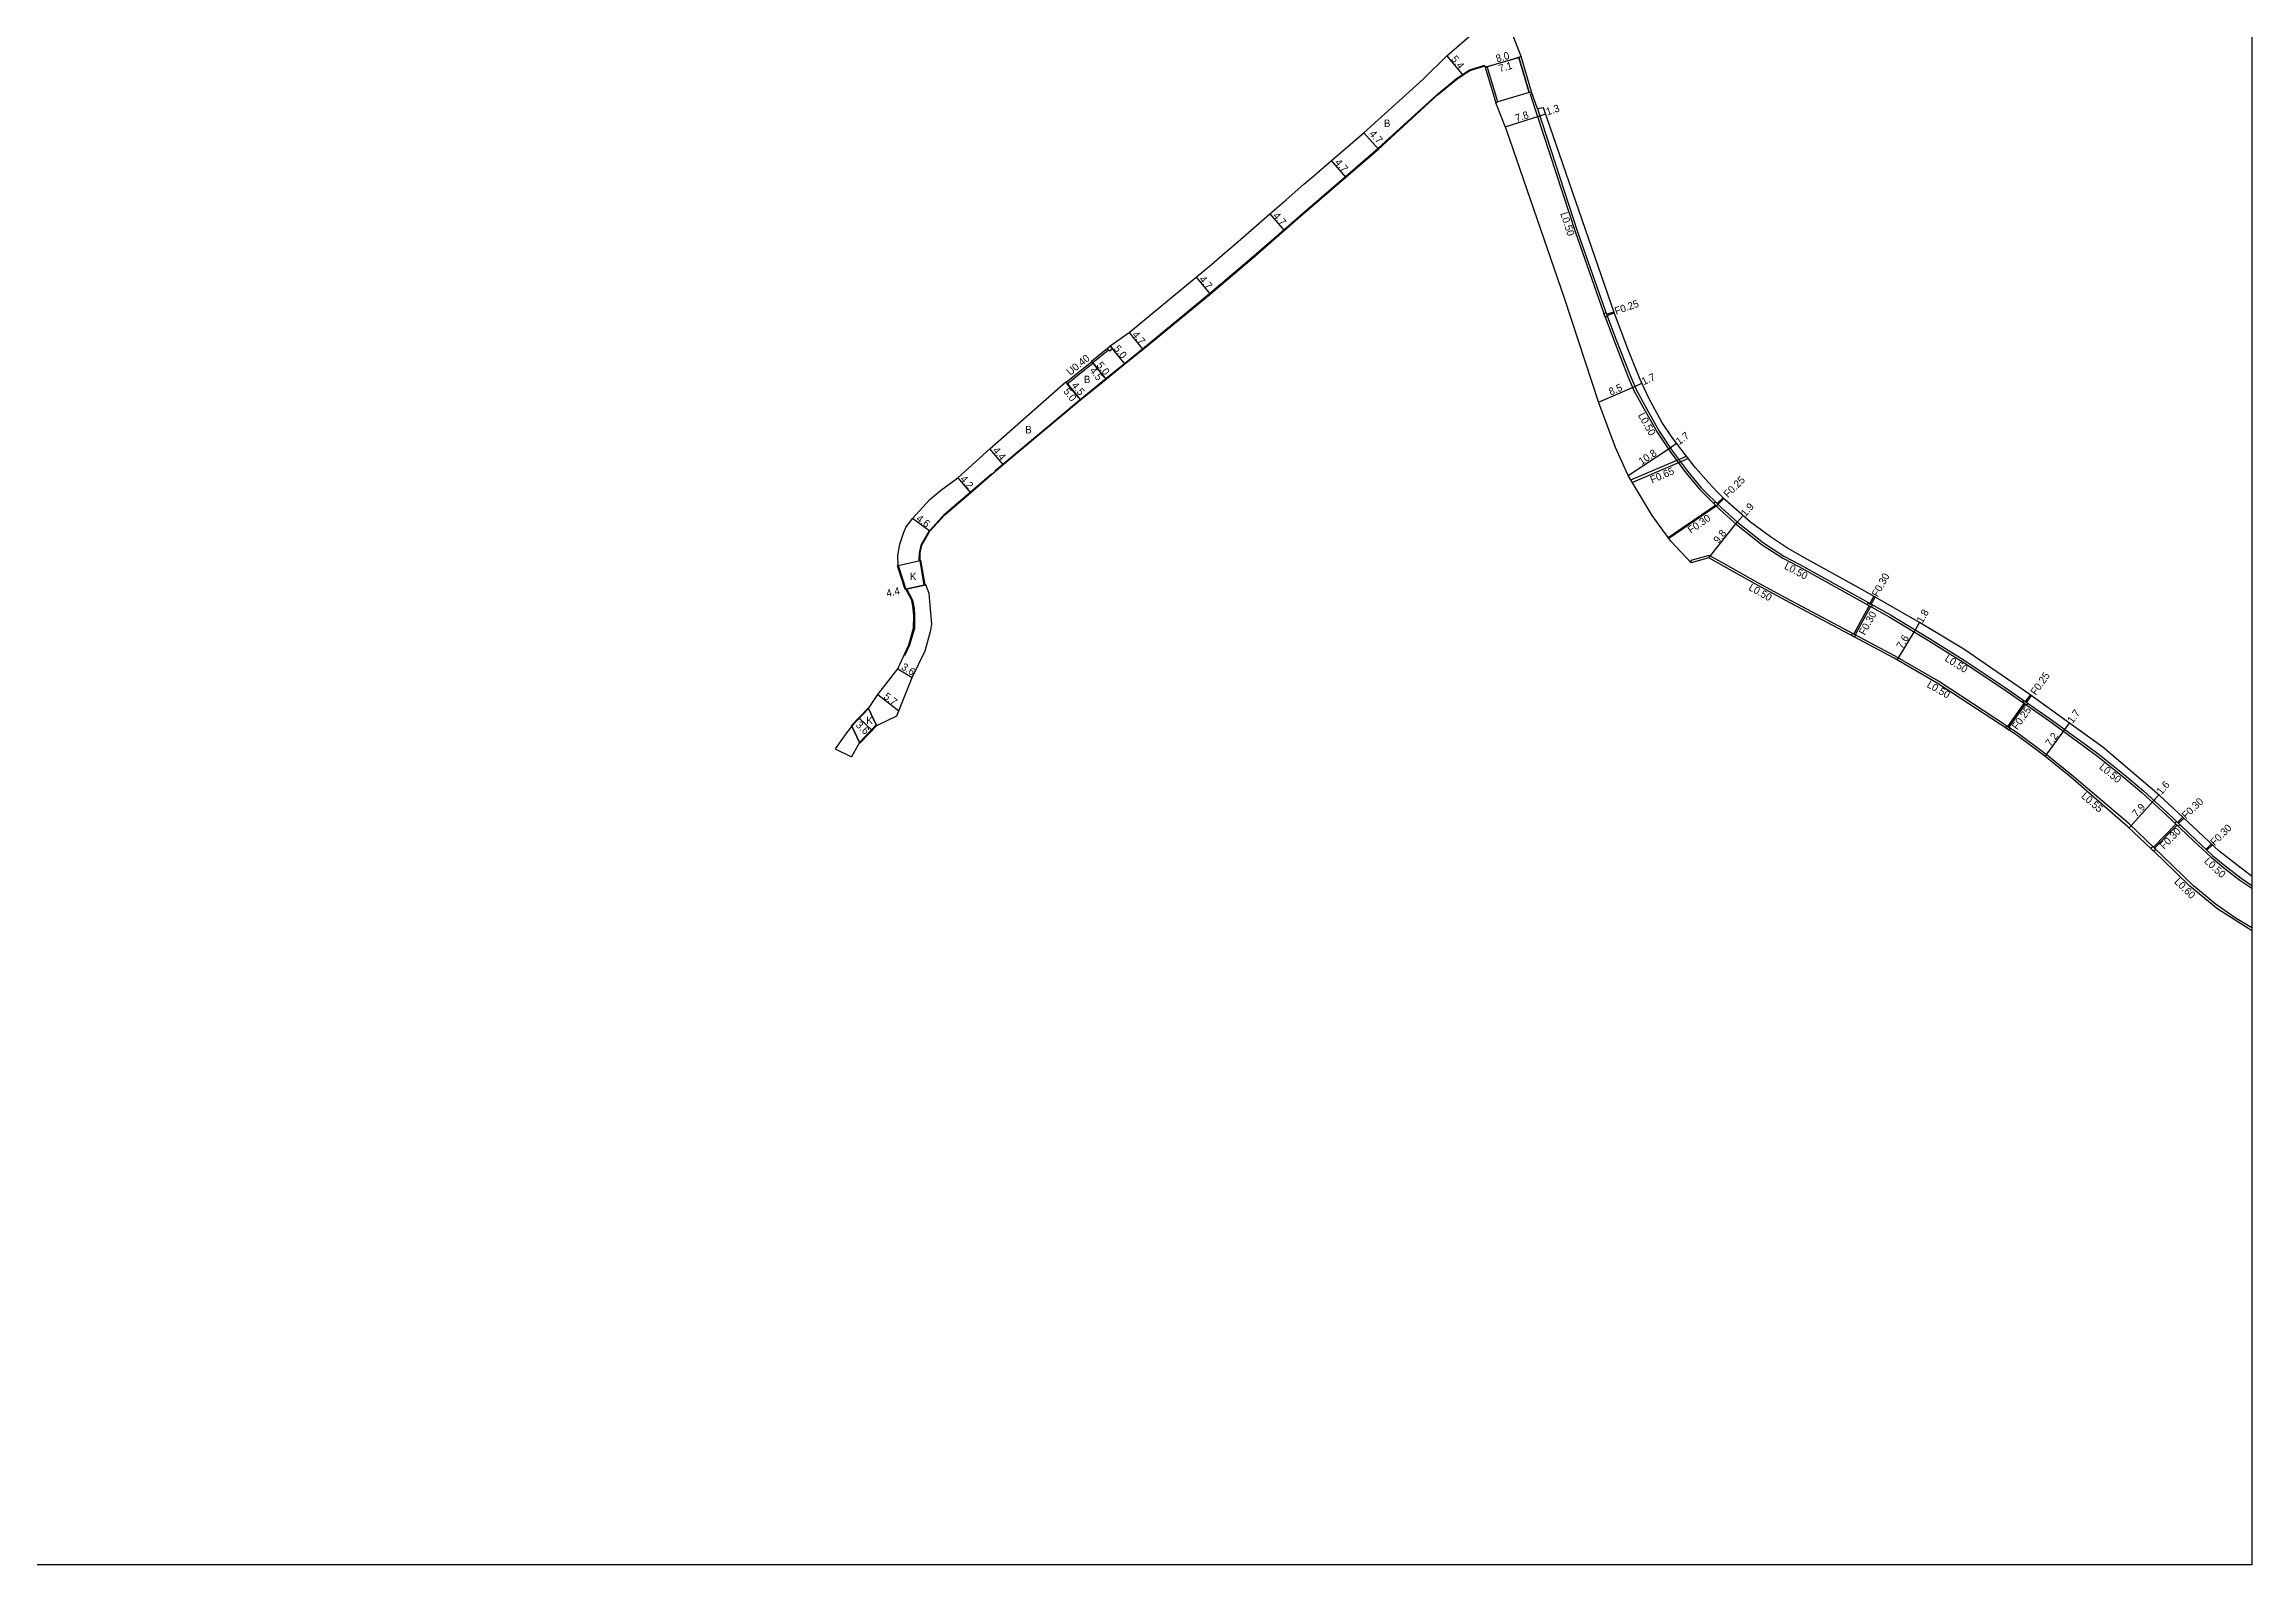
# Model space of a CAD drawing. Header units: metres. Extents: x -19200 to -16000, y -103800 to -102000.
# Drawn here: x -16474.4 to -16000, y -103800 to -103473.2 of the extents above; entities that cross this region are included whole.
import ezdxf

# ---------------------------------------------------------------- set-up
doc = ezdxf.new("R2010")
doc.units = ezdxf.units.M
doc.header["$LTSCALE"] = 2.5
for name, color, linetype in [('側溝・桝', 7, 'Continuous'), ('図郭', 7, 'Continuous'), ('幅員', 7, 'Continuous'), ('歩道・分離帯・安全施設', 7, 'Continuous'), ('舗装', 7, 'Continuous'), ('道路', 7, 'Continuous')]:
    doc.layers.add(name, color=color, linetype=linetype)
doc.styles.get("Standard").update_dxf_attribs({"font": ''})
doc.styles.get('Standard').set_extended_font_data('@MS PGothic')

msp = doc.modelspace()

# ---------------------------------------------------------------- linework, layer by layer
at = {"layer": '側溝・桝', "ltscale": 0.5, "flags": 128}
for points in [[(-16155.09, -103483.9), (-16154.7, -103483.8)], [(-16155.09, -103483.9), (-16145.38, -103513.63), (-16139.42, -103530.61), (-16137.22, -103536.54), (-16134.16, -103544.38), (-16132.78, -103547.6), (-16130.88, -103551.08), (-16127.8, -103556.58), (-16125.1, -103560.65), (-16121.66, -103565.27), (-16118.71, -103568.84), (-16114.32, -103573.2), (-16110.75, -103576.39), (-16105.22, -103580.77), (-16100.81, -103583.62), (-16097.38, -103585.46), (-16077.92, -103596.28), (-16069.51, -103601.3), (-16062.06, -103605.98), (-16053.54, -103611.67), (-16043.63, -103618.56), (-16033.17, -103626.16), (-16031.63, -103627.44), (-16027.69, -103630.57)], [(-16138.66, -103531.23), (-16137.1, -103530.68)], [(-16138.57, -103531.47), (-16137.02, -103530.91)], [(-16133.44, -103566.82), (-16121.53, -103561.7)], [(-16121.1, -103562.25), (-16133.1, -103567.39)], [(-16114.92, -103571.89), (-16113.63, -103570.65)], [(-16113.46, -103570.82), (-16114.73, -103572.08)], [(-16125.44, -103579.2), (-16115.28, -103572.24)], [(-16115.09, -103572.43), (-16125.27, -103579.43)], [(-16085.52, -103599.98), (-16082.21, -103593.9)], [(-16081.96, -103594.03), (-16085.24, -103600.13)], [(-16082.07, -103593.4), (-16081.21, -103591.86)], [(-16081.82, -103593.54), (-16080.97, -103592)], [(-16048.62, -103614.48), (-16047.59, -103613.05)], [(-16047.4, -103613.19), (-16048.42, -103614.62)], [(-16052.45, -103619.84), (-16048.91, -103614.89)], [(-16048.71, -103615.03), (-16052.22, -103619.99)], [(-16027.69, -103630.57), (-16023.64, -103634.01), (-16018.38, -103638.82), (-16012.44, -103644.46), (-16008.76, -103647.91), (-16005.76, -103650.39), (-16002.61, -103652.81), (-16000, -103654.56)], [(-16021.17, -103645.72), (-16016.31, -103640.78)], [(-16016.08, -103641), (-16020.94, -103645.94)], [(-16015.96, -103640.43), (-16014.8, -103639.33)], [(-16014.57, -103639.55), (-16015.76, -103640.62)], [(-16008.69, -103645.05), (-16009.84, -103646.21)], [(-16008.47, -103645.25), (-16009.65, -103646.39)]]:
    msp.add_lwpolyline(points, dxfattribs=at)
for points in [[(-16138.78, -103530.91), (-16138.48, -103531.7), (-16138.95, -103531.87), (-16139.25, -103531.07)], [(-16115.29, -103571.53), (-16114.7, -103572.11), (-16115.09, -103572.43), (-16115.67, -103571.85)], [(-16082.39, -103593.22), (-16081.51, -103593.71), (-16081.75, -103594.15), (-16082.65, -103593.65)], [(-16085.38, -103600.62), (-16086.03, -103600.27), (-16085.8, -103599.83), (-16085.16, -103600.18)], [(-16049, -103614.22), (-16048.15, -103614.81), (-16048.44, -103615.22), (-16049.3, -103614.62)], [(-16052.63, -103619.72), (-16051.94, -103620.18), (-16052.24, -103620.58), (-16052.95, -103620.12)], [(-16015.49, -103640.87), (-16015.84, -103641.23), (-16016.55, -103640.56), (-16016.18, -103640.21)], [(-16021.71, -103646.01), (-16021.31, -103645.58), (-16020.66, -103646.21), (-16021.08, -103646.62)]]:
    msp.add_lwpolyline(points, close=True, dxfattribs=at)
at = {"layer": '側溝・桝'}
msp.add_lwpolyline([(-16244.84, -103538.65), (-16245.46, -103539.15), (-16245.71, -103538.84), (-16245.96, -103538.53), (-16245.34, -103538.03)], close=True, dxfattribs=at)
for points in [[(-16254.82, -103545.83), (-16249.28, -103541.35)], [(-16249.1, -103541.58), (-16245.71, -103538.84)]]:
    msp.add_lwpolyline(points, dxfattribs=at)
at = {"layer": '側溝・桝', "ltscale": 0.5}
for points in [[(-16000.38, -103662.88), (-16003.59, -103660.94), (-16007.85, -103657.92), (-16012.57, -103654.06), (-16019.1, -103647.69), (-16026.38, -103640.75), (-16038.59, -103630.33), (-16044.17, -103625.8), (-16050.46, -103621.15), (-16067.34, -103610.07), (-16076.65, -103604.71), (-16086.48, -103599.47), (-16100.08, -103592.21), (-16105.99, -103589), (-16113.15, -103585.01), (-16116.62, -103583.05), (-16120.58, -103584.13), (-16120.47, -103584.61)], [(-16000, -103663.09), (-16000.38, -103662.88)]]:
    msp.add_lwpolyline(points, dxfattribs=at)
at = {"layer": '図郭'}
msp.add_lwpolyline([(-16800, -103200), (-16000, -103200), (-16000, -103800), (-16800, -103800)], close=True, dxfattribs=at)
at = {"layer": '幅員'}
for points in [[(-16172.98, -103475.64), (-16169.56, -103479.82)], [(-16190.85, -103492.23), (-16187.7, -103495.71)], [(-16194.68, -103501.72), (-16197.76, -103498.17)], [(-16211.04, -103509.64), (-16207.95, -103513.19)], [(-16226.9, -103523.27), (-16223.89, -103526.87)], [(-16242.18, -103541.9), (-16245.34, -103538.03)], [(-16241.3, -103535.14), (-16238.31, -103538.77)], [(-16246.2, -103545.16), (-16249.35, -103541.27)], [(-16246.2, -103545.16), (-16249.03, -103541.66)], [(-16254.88, -103545.75), (-16251.74, -103549.64)], [(-16251.74, -103549.64), (-16254.57, -103546.14)], [(-16268.34, -103563.52), (-16271.18, -103560.15)], [(-16278.12, -103566.4), (-16275.38, -103569.58)], [(-16284.08, -103577.83), (-16287.8, -103575.13)], [(-16289.25, -103590.29), (-16284.95, -103589.35)], [(-16290.96, -103607.4), (-16287.89, -103609.27)], [(-16295.26, -103612.96), (-16290.74, -103616.45)], [(-16299.26, -103618.08), (-16296.65, -103620.55)]]:
    msp.add_lwpolyline(points, dxfattribs=at)
at = {"layer": '幅員', "flags": 128}
for points in [[(-16164.72, -103478.1), (-16157.03, -103475.84)], [(-16164.32, -103477.97), (-16157.51, -103476.01)], [(-16160.44, -103490.96), (-16153.04, -103488.54)], [(-16153.04, -103488.54), (-16151.78, -103488.11)], [(-16140.41, -103550.09), (-16132.61, -103546.74)], [(-16132.61, -103546.74), (-16131.11, -103546.05)], [(-16134, -103565.89), (-16124.98, -103559.92)], [(-16124.98, -103559.92), (-16123.63, -103558.91)], [(-16116.69, -103583.59), (-16110.58, -103575.88)], [(-16110.58, -103575.88), (-16109.35, -103574.49)], [(-16076.2, -103605.55), (-16072.31, -103599.04)], [(-16072.31, -103599.04), (-16071.42, -103597.49)], [(-16040.19, -103620.45), (-16039.21, -103619.1)], [(-16044.4, -103626.25), (-16040.19, -103620.45)], [(-16026.38, -103641.57), (-16021.03, -103635.72)], [(-16021.03, -103635.72), (-16020.02, -103634.53)]]:
    msp.add_lwpolyline(points, dxfattribs=at)
at = {"layer": '歩道・分離帯・安全施設'}
for points in [[(-16270.12, -103564.85), (-16268.44, -103563.41), (-16251.83, -103549.52), (-16246.3, -103545.04), (-16242.27, -103541.78), (-16238.4, -103538.65), (-16223.99, -103526.76), (-16214.95, -103519.09), (-16208.05, -103513.07), (-16204.56, -103510.03), (-16194.78, -103501.61), (-16187.8, -103495.6), (-16175.18, -103484.03), (-16170.95, -103480.56), (-16169.64, -103479.69), (-16168.14, -103478.7), (-16164.85, -103477.68)], [(-16286.37, -103584.1), (-16286.34, -103582.57), (-16285.94, -103580.81), (-16284.2, -103577.74), (-16280.98, -103574.21), (-16275.47, -103569.46), (-16270.86, -103565.49)], [(-16289.12, -103590.22), (-16287.82, -103592.65), (-16287.51, -103594.47), (-16287.39, -103596.03), (-16287.44, -103598.73), (-16288.51, -103602.33), (-16289.54, -103604.61)]]:
    msp.add_lwpolyline(points, dxfattribs=at)
at = {"layer": '歩道・分離帯・安全施設', "ltscale": 0.5, "flags": 128}
for points in [[(-16153.54, -103487.03), (-16144.91, -103513.47), (-16138.95, -103530.44), (-16136.76, -103536.36), (-16133.7, -103544.19), (-16132.33, -103547.38), (-16130.44, -103550.84), (-16127.37, -103556.32), (-16124.69, -103560.36), (-16121.27, -103564.96), (-16118.34, -103568.51), (-16113.97, -103572.83), (-16110.43, -103576), (-16104.93, -103580.36), (-16100.56, -103583.19), (-16097.14, -103585.02), (-16077.67, -103595.85), (-16069.25, -103600.87), (-16061.79, -103605.56), (-16053.26, -103611.26), (-16043.34, -103618.15), (-16032.86, -103625.77), (-16031.31, -103627.05), (-16027.38, -103630.18)], [(-16027.38, -103630.18), (-16023.31, -103633.63), (-16018.04, -103638.45), (-16012.1, -103644.09), (-16008.43, -103647.53), (-16005.45, -103650), (-16002.32, -103652.41), (-16000, -103653.96)]]:
    msp.add_lwpolyline(points, dxfattribs=at)
at = {"layer": '舗装'}
for points in [[(-16290.95, -103585.22), (-16286.22, -103584.11)], [(-16285.3, -103589.43), (-16289.25, -103590.29)], [(-16295.63, -103619.48), (-16297.27, -103615.97)], [(-16300.87, -103619.78), (-16299.24, -103623.29)]]:
    msp.add_lwpolyline(points, dxfattribs=at)
at = {"layer": '道路'}
for points in [[(-16157.03, -103475.84), (-16162.35, -103462.03), (-16164.35, -103455.68), (-16167.23, -103446.42)], [(-16203.71, -103503.29), (-16201.57, -103501.5), (-16197.76, -103498.17), (-16190.85, -103492.23), (-16178.08, -103480.66), (-16172.98, -103475.64), (-16170.34, -103473.4), (-16167.12, -103470.56)], [(-16155.33, -103483.57), (-16157.5, -103476.04)], [(-16270.76, -103565.6), (-16270.02, -103564.96), (-16268.34, -103563.52), (-16251.74, -103549.64), (-16246.2, -103545.16), (-16242.18, -103541.9), (-16238.31, -103538.77), (-16223.89, -103526.87), (-16214.85, -103519.21), (-16207.95, -103513.19), (-16204.46, -103510.14), (-16194.68, -103501.72), (-16187.7, -103495.71), (-16175.08, -103484.14), (-16170.86, -103480.68), (-16169.56, -103479.82), (-16168.07, -103478.83), (-16164.8, -103477.82)], [(-16164.72, -103478.1), (-16164.8, -103477.82)], [(-16162.04, -103485.57), (-16164.32, -103477.97), (-16164.72, -103478.1)], [(-16000.62, -103663.32), (-16000.66, -103663.3), (-16007.28, -103659.05), (-16013.32, -103654.15), (-16019.17, -103648.43), (-16026.62, -103641.35), (-16038.91, -103630.71), (-16044.48, -103626.19), (-16050.75, -103621.56), (-16067.6, -103610.49), (-16076.9, -103605.15), (-16086.71, -103599.91), (-16100.32, -103592.65), (-16106.23, -103589.44), (-16113.4, -103585.44), (-16116.69, -103583.59), (-16120.47, -103584.61), (-16124.86, -103579.98), (-16128.91, -103574.47), (-16134, -103565.89), (-16136.76, -103559.85), (-16140.36, -103550.25), (-16147.75, -103527.77), (-16160.19, -103491.61), (-16162.46, -103485.79)], [(-16000.14, -103651.88), (-16001.65, -103650.77), (-16007.02, -103646.62), (-16012.69, -103641.28), (-16019.95, -103634.59), (-16032.01, -103624.29), (-16038.87, -103619.35), (-16047.91, -103612.82), (-16061.92, -103603.18), (-16071.41, -103597.5), (-16083.14, -103590.75), (-16096.14, -103583.59), (-16099.77, -103581.5), (-16103.43, -103579.03), (-16107.77, -103575.9), (-16113.19, -103571.07), (-16114.94, -103569.36), (-16116.78, -103567.39), (-16119.56, -103564.24), (-16121.77, -103561.39), (-16124.56, -103557.67), (-16126.79, -103554.38), (-16129.62, -103549.28), (-16131.48, -103545.23), (-16133.88, -103539.2), (-16136.98, -103531.02), (-16152.21, -103486.84), (-16153.54, -103487.03), (-16154.83, -103483.42)], [(-16223.61, -103520.52), (-16221.3, -103518.51), (-16217.92, -103515.64), (-16211.04, -103509.64), (-16207.54, -103506.59), (-16203.71, -103503.29)], [(-16281.81, -103569.1), (-16278.12, -103566.4), (-16271.18, -103560.15), (-16254.88, -103545.75), (-16254.82, -103545.83), (-16254.57, -103546.14), (-16249.03, -103541.66), (-16249.1, -103541.58), (-16249.28, -103541.35), (-16249.35, -103541.27), (-16245.96, -103538.53), (-16245.34, -103538.03), (-16241.3, -103535.14), (-16226.9, -103523.27), (-16223.61, -103520.52)], [(-16286.22, -103584.11), (-16286.19, -103582.59), (-16285.8, -103580.87), (-16284.08, -103577.83), (-16280.87, -103574.31), (-16275.38, -103569.58), (-16270.76, -103565.6)], [(-16290.95, -103585.22), (-16291.02, -103583.03), (-16290.59, -103580.64), (-16289.8, -103578.29), (-16289.26, -103577.07), (-16287.8, -103575.13), (-16284.09, -103571.01), (-16281.81, -103569.1)], [(-16290.95, -103585.22), (-16289.25, -103590.29)], [(-16285.3, -103589.43), (-16286.22, -103584.11)], [(-16297.27, -103615.97), (-16295.26, -103612.96), (-16290.96, -103607.4), (-16288.65, -103602.28), (-16287.59, -103598.71), (-16287.54, -103596.03), (-16287.66, -103594.49), (-16287.97, -103592.7), (-16289.25, -103590.29)], [(-16284.95, -103589.35), (-16285.15, -103589.4), (-16285.3, -103589.43)], [(-16284.28, -103591.21), (-16284.28, -103591.21), (-16284.95, -103589.35)], [(-16295.52, -103619.58), (-16291.17, -103617.49), (-16290.74, -103616.45), (-16287.89, -103609.27), (-16285.14, -103603.52), (-16283.9, -103599.11), (-16283.71, -103597.81), (-16284.28, -103591.21)], [(-16297.27, -103615.97), (-16300.87, -103619.78)], [(-16300.87, -103619.78), (-16302.04, -103621.2), (-16304.48, -103624.61)], [(-16299.24, -103623.29), (-16300.97, -103626.33)], [(-16295.52, -103619.58), (-16295.63, -103619.48), (-16299.24, -103623.29)], [(-16304.48, -103624.61), (-16300.97, -103626.33)], [(-16000, -103651.97), (-16000.14, -103651.88)], [(-16000, -103663.65), (-16000.62, -103663.32)]]:
    msp.add_lwpolyline(points, dxfattribs=at)
at = {"layer": '道路', "ltscale": 0.5, "flags": 128}
for points in [[(-16162.04, -103485.57), (-16164.32, -103477.97), (-16157.5, -103476.04), (-16155.33, -103483.57)], [(-16154.83, -103483.42), (-16157.03, -103475.84), (-16157.5, -103476.04), (-16155.33, -103483.57)], [(-16162.04, -103485.57), (-16164.32, -103477.97), (-16164.78, -103478.12), (-16162.46, -103485.79)]]:
    msp.add_lwpolyline(points, close=True, dxfattribs=at)
for points in [[(-16157.03, -103475.84), (-16157.5, -103476.04)], [(-16162.04, -103485.57), (-16162.46, -103485.79)], [(-16155.33, -103483.57), (-16154.83, -103483.42)]]:
    msp.add_lwpolyline(points, dxfattribs=at)
at = {"layer": '道路'}
for points in [[(-16289.25, -103590.29), (-16289.39, -103590.34), (-16291.09, -103585.26), (-16290.95, -103585.22)], [(-16290.95, -103585.22), (-16286.22, -103584.11), (-16285.3, -103589.43), (-16289.25, -103590.29)], [(-16285.3, -103589.43), (-16286.22, -103584.11), (-16286.08, -103584.08), (-16285.15, -103589.4)], [(-16300.87, -103619.78), (-16300.98, -103619.68), (-16297.37, -103615.86), (-16297.27, -103615.97)], [(-16300.87, -103619.78), (-16297.27, -103615.97), (-16295.63, -103619.48), (-16299.24, -103623.29)], [(-16299.24, -103623.29), (-16295.63, -103619.48), (-16295.52, -103619.58), (-16299.13, -103623.4)]]:
    msp.add_lwpolyline(points, close=True, dxfattribs=at)

# ---------------------------------------------------------------- texts
at = {"layer": '側溝・桝'}
for s, rotation, p in [('L0.50', 288.0741, (-16148.65, -103509.57)), ('F0.25', 19.644, (-16136.62, -103531.35)), ('U0.40', 38.9868, (-16253.94, -103544.48)), ('L0.50', 299.2436, (-16131.97, -103552.92)), ('F0.65', 23.1837, (-16128.89, -103567.6)), ('F0.25', 44.6754, (-16112.58, -103570.76)), ('F0.30', 34.4957, (-16120.56, -103578.43)), ('L0.50', 331.7979, (-16100.63, -103585.82)), ('L0.50', 330.8557, (-16108.3, -103590.4)), ('F0.30', 60.6603, (-16080.4, -103592.11)), ('F0.30', 61.4578, (-16083.15, -103600.33)), ('L0.50', 327.8475, (-16066.14, -103605.6)), ('F0.25', 54.6778, (-16046.41, -103613.23)), ('L0.50', 330.0845, (-16069.99, -103611.25)), ('F0.25', 54.6778, (-16050.41, -103620.66)), ('L0.50', 320.4071, (-16032.93, -103628.76)), ('L0.55', 319.1314, (-16036.8, -103634.98)), ('F0.30', 43.502, (-16014.14, -103639.81)), ('F0.30', 45.4424, (-16018.86, -103646.32)), ('F0.30', 44.9474, (-16007.98, -103645.56)), ('L0.60', 315.5855, (-16016.81, -103653.33)), ('L0.50', 316.8292, (-16010.37, -103648.93))]:
    msp.add_text(s, height=1.6, rotation=rotation, dxfattribs=at).set_placement(p)
at = {"layer": '幅員'}
for s, rotation, p in [('5.4', 309.366, (-16172.21, -103476.43)), ('8.0', 16.4146, (-16162.2, -103477.1)), ('7.1', 16.1182, (-16161.59, -103479.22)), ('1.3', 19.0212, (-16151.37, -103488.52)), ('7.8', 18.0741, (-16158.03, -103489.91)), ('4.7', 312.1867, (-16189.77, -103492.54)), ('4.7', 310.9676, (-16197.19, -103498.67)), ('4.7', 311.1003, (-16210.47, -103510.14)), ('4.7', 309.8323, (-16226.34, -103523.78)), ('5.0', 309.2569, (-16244.69, -103538.66)), ('4.7', 309.5256, (-16240.74, -103535.66)), ('4.5', 308.9871, (-16249.89, -103543.37)), ('5.0', 308.9871, (-16248.39, -103542.22)), ('5.0', 308.9867, (-16255.52, -103547.85)), ('4.5', 308.9867, (-16253.77, -103546.56)), ('8.5', 23.2117, (-16137.79, -103548.69)), ('1.7', 24.6373, (-16130.7, -103546.48)), ('1.7', 36.8134, (-16123.06, -103559.39)), ('4.4', 310.0928, (-16270.71, -103560.55)), ('10.8', 33.4929, (-16131.13, -103563.69)), ('4.2', 310.7443, (-16277.71, -103566.71)), ('1.9', 48.3794, (-16108.8, -103574.83)), ('4.6', 324.0881, (-16287.18, -103575.46)), ('9.8', 51.6129, (-16114.63, -103580.59)), ('4.4', 12.331, (-16293.28, -103591.99)), ('1.8', 60.0738, (-16070.78, -103597.74)), ('7.6', 59.1561, (-16075.12, -103603.25)), ('3.6', 328.5681, (-16290.4, -103607.43)), ('5.7', 322.3629, (-16294.2, -103613.65)), ('3.6', 316.6165, (-16300.15, -103619.67)), ('1.7', 54.1704, (-16038.5, -103619.29)), ('7.2', 54.0011, (-16043.24, -103624.22)), ('1.6', 49.5189, (-16019.43, -103634.61)), ('7.9', 47.5549, (-16024.74, -103639.4))]:
    msp.add_text(s, height=1.6, rotation=rotation, dxfattribs=at).set_placement(p)
at = {"layer": '舗装'}
for s, p in [('B', (-16186.53, -103490.97)), ('B', (-16251.01, -103546.02)), ('B', (-16263.61, -103556.81)), ('K', (-16288.38, -103588.36)), ('K', (-16297.76, -103619.29))]:
    msp.add_text(s, height=1.6, dxfattribs=at).set_placement(p)

doc.saveas('drawing.dxf')
